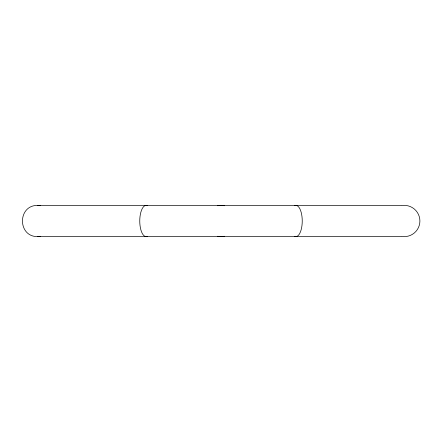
<?xml version="1.0" encoding="UTF-8"?>
<svg xmlns="http://www.w3.org/2000/svg" width="442" height="442" viewBox="0 0 442 442"><rect width="100%" height="100%" fill="white"/><g stroke="black" fill="none" stroke-linecap="round" stroke-linejoin="round"><path stroke-width="0.66" d="M401.027 205.37L37.73 205.37C17.382 205.094 17.382 236.906 37.73 236.63L401.027 236.63M37.73 236.63L40.576 236.371M37.73 205.37L40.576 205.629M224.321 236.271A15.63 15.63 0 0 1 217.679 236.271M217.679 205.729A15.63 15.63 0 0 1 224.321 205.729M147.302 236.371A15.63 6.387 -90 0 1 139.755 221A15.63 6.387 -90 0 1 147.302 205.629M294.698 205.629A15.63 6.387 -90 0 1 302.245 221A15.63 6.387 -90 0 1 294.698 236.371M401.424 205.629A15.63 15.63 0 0 1 419.9 221A15.63 15.63 0 0 1 401.424 236.371"/></g></svg>
